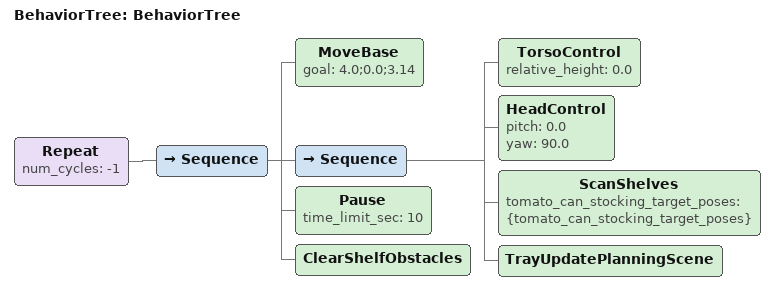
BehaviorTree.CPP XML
<root main_tree_to_execute="BehaviorTree">

    <BehaviorTree ID="BehaviorTree">
        <Repeat num_cycles="-1">
            <Sequence>
                <MoveBase goal="4.0;0.0;3.14"/>
                <Sequence>
                    <TorsoControl relative_height="0.0" />
                    <HeadControl pitch="0.0" yaw="90.0" />
                    <ScanShelves tomato_can_stocking_target_poses="{tomato_can_stocking_target_poses}" />
                    <TrayUpdatePlanningScene />
                </Sequence>
                <Pause time_limit_sec="10"/>
                <ClearShelfObstacles />
            </Sequence>
        </Repeat>
    </BehaviorTree>

</root>
